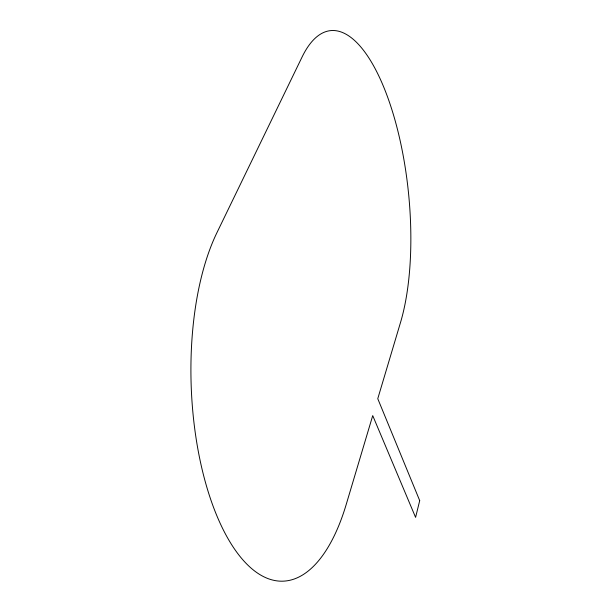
<?xml version="1.0" encoding="UTF-8"?>
<svg xmlns="http://www.w3.org/2000/svg" width="611" height="611" viewBox="0 0 611 611"><rect width="100%" height="100%" fill="white"/><g stroke="black" fill="none" stroke-linecap="round" stroke-linejoin="round"><path stroke-width="0.92" d="M419.711 500.638L415.587 517.38L372.725 415.61L346.223 504.434A196.963 84.349 87.8 0 1 221.465 526.094A196.963 84.349 87.8 0 1 216.821 232.913L302.078 57.014A169.774 61.299 84.3 0 1 387.076 95.629A169.774 61.299 84.3 0 1 400.533 322.417L377.766 398.7L419.711 500.638"/></g></svg>
